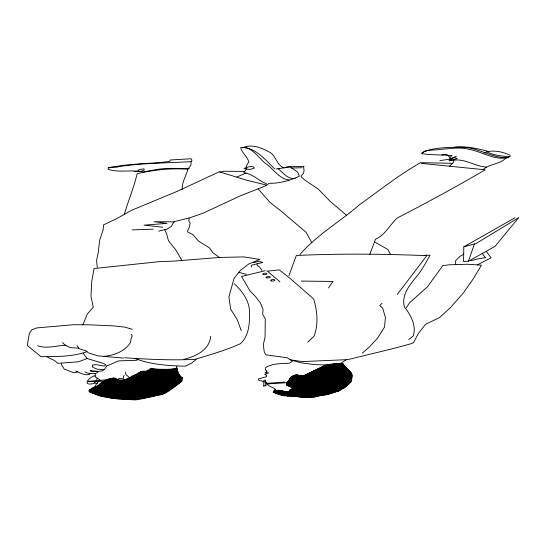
<?xml version="1.0" encoding="UTF-8"?>
<svg xmlns="http://www.w3.org/2000/svg" width="546" height="546" viewBox="0 0 546 546"><rect width="100%" height="100%" fill="white"/><g stroke="black" fill="none" stroke-linecap="round" stroke-linejoin="round"><path stroke-width="0.82" d="M514.919 217.813L463.827 246.826L463.547 261.595L468.461 261.165L474.447 243.932M182.255 189.462C181.77 182.166 186.118 176.065 187.892 169.253C170.837 168.031 153.74 169.786 137.148 173.73C133.934 187.442 128.351 200.512 124.447 213.882M453.863 159.889L453.63 162.285L449.556 166.209M95.318 373.464L95.106 376.651L100.471 380.309M189.155 218.461L188.793 221L190.138 222.932L189.36 227.143L187.926 230.037L187.626 231.941L193.018 234.65L198.546 241.148L209.459 247.898L213.015 252.88L219.669 257.712M210.64 336.356C209.534 349.979 195.693 356.483 183.968 359.282M251.249 267.021L251.72 265.158L262.728 262.455L259.821 261.616L257.5 261.609L253.521 262.769M288.909 275.675L296.335 255.487C339.81 253.46 383.326 253.931 426.795 255.658L397.188 294.553M82.89 324.884L87.203 314.189L93.264 307.214L90.984 296.137L91.742 281.627L94.049 268.53L159.616 261.616L173.048 261.165L219.512 257.459L243.844 256.9L259.78 259.418L248.635 264.046L240.609 270.161L234.077 278.296L228.904 296.853L230.644 309.118L237.278 319.751L241.236 330.623M89.947 373.348L89.51 374.433C84.821 375.778 80.105 372.898 75.846 371.034M257.009 264.476L257.371 263.582M275.375 389.591L273.676 391.018L273.205 392.178C279.996 395.905 287.646 396.048 295.174 396.341C303.426 397.822 312.107 398.054 320.209 395.666C331.9 394.192 343.68 390.479 351.535 381.231L352.095 374.754C350.157 370.27 345.188 368.086 343.093 363.766L334.684 363.916L324.747 365.567L302.955 375.914L299.474 375.839L296.997 374.597L293.311 375.675L290.54 377.3L289.298 379.88L286.889 382.896L286.425 385.203L293.161 388.042L289.878 389.933L289.039 391.359C284.582 392.499 280.296 389.339 275.914 390.561L274.679 388.534C271.703 387.018 267.54 386.111 266.468 382.459L258.538 380.125L258.34 378.979L266.468 376.726L266.796 375.245L264.626 374.392L268.673 372.898L265.028 372.741L266.571 371.881L266.509 370.4M176.713 368.065L178.726 374.078L182.173 378.173L182.105 381.122C175.471 385.769 169.444 391.83 161.664 394.519C152.819 396.075 144.335 398.867 135.388 399.904C119.731 398.955 103.139 398.983 88.916 391.489L89.216 390.076L94.936 386.902L96.089 384.473L98.778 381.333M191.039 162.217L191.98 160.278L191.209 158.749L170.318 159.978L169.731 161.37L159.214 162.708L144.137 163.541M369.819 254.402L375.471 239.25C385.278 234.992 389.769 224.795 397.317 217.95C426.992 202.614 456.401 186.78 485.169 169.792L421.396 163.384M176.14 368.338L176.979 366.257M266.571 371.881L267.103 371.048M406.231 307.746L409.671 302.668L427.484 286.766L442.765 265.643L449.126 264.817L467.171 264.237L481.435 265.165L473.478 278.487L463.574 292.676L450.689 307.371L439.646 317.499L425.593 324.263L418.366 333.47L413.554 342.608L410.967 343.755L394.301 348.3L347.734 359.637L302.45 361.575L289.728 359.787M328.46 287.954L332.944 281.443L301.099 281.081M106.777 366.107L104.3 369.451L102.6 370.714L98.382 371.485L93.223 371.621L90.076 370.72L97.98 371.328L97.782 372.317L95.734 373.45C92.158 373.607 88.056 374.106 84.992 371.84M300.983 176.215L303.59 173.191L304.061 170.393L303.59 167.458L304.026 166.373L286.684 166.837L285.381 167.786M299.986 254.477C317.035 234.753 340.056 221.683 359.555 204.689C379.661 190.349 398.996 174.843 420.55 162.681L452.491 163.295M187.96 169.089L190.97 165.076L190.97 162.783M422.031 153.276L425.006 150.996M174.665 221.546L173.062 223.225L171.26 226.549L166.974 229.122L158.736 231.149M137.346 171.594L139.121 169.492L144.014 168.864L144.144 170.175L141.202 171.239L137.851 171.492M449.754 157.746L452.033 155.385L448.402 155.787L445.986 154.313L441.857 154.873M382.063 303.317L379.75 305.603L382.691 308.142L385.415 317.479L384.514 327.102L377.525 338.172L369.594 346.833L362.196 353.187M307.726 342.267L314.121 336.104C318.584 324.071 317.335 310.988 313.629 298.928L289.919 278.269L279.204 269.874L268.257 271.055M268.885 183.367L265.875 185.742L240.506 195.761L203.385 213.076L190.131 217.69L173.355 221.84L154.211 221.696L166.967 223.389L144.007 225.15L162.647 227.204M293.195 360.66L289.557 363.165C281.627 363.732 272.283 363.158 265.458 367.745L265.629 370.106M196.219 359.445L191.735 363.008L185.62 366.189C168.421 365.711 150.785 364.755 134.616 358.326M408.688 339.557L413.172 335.995C416.721 325.819 410.756 314.851 404.456 307.07C400.757 293.987 411.356 283.19 418.802 273.826C423.075 267.956 426.474 261.554 430.009 255.241L424.918 255.214M124.297 375.539L123.355 376.221L123.696 378.173L121.888 378.712L118.502 378.405M483.463 169.417C489.653 163.698 499.549 164.442 505.514 158.429L508.858 157.03C496.171 161.541 482.514 151.87 470.099 149.529C460.906 146.881 451.296 148.546 441.939 149.235C435.36 150.491 427.771 149.092 421.922 152.88L421.86 153.706L429.395 154.552L448.307 155.289L450.211 158.606L449.945 159.268L452.122 160.756M341.311 362.919L346.034 359.916M463.684 254.081L459.568 256.675L455.187 261.288L455.801 264.605M138.008 359.439L136.541 360.299L118.625 360.879L106.613 366.018M468.441 261.22L495.051 246.362L518.7 217.642L476.146 243.496L463.827 246.826M477.265 264.899L491.072 257.862L486.288 251.256M450.109 158.961L456.463 156.197M236.978 176.945L245.946 173.102M484.2 153.051L487.039 151.856C493.775 155.637 501.665 155.815 509.131 156.859M94.936 386.902L98.253 385.578C102.32 381.217 108.661 378.112 114.721 378.091C122.072 383.551 129.579 376.569 136.978 375.293L140.431 371.826L143.038 371.103L145.987 371.348L151.406 368.257C159.562 369.963 168.434 369.505 176.781 368.564M244.137 168.4L249.194 166.694L252.941 166.598L254.484 168.031L249.931 169.465L244.239 168.632M77.559 371.881C72.959 374.133 68.666 370.099 64.298 369.123L61.582 365.028L61.445 363.561M107.112 379.784L111.507 378.337M104.709 381.101L113.711 378.132M114.899 378.269L102.307 382.418L143.195 398.191M100.457 383.551L115.534 378.583M99.747 384.316L116.168 378.897M98.86 385.128L116.796 379.211M97.843 385.988L117.431 379.531M141.175 371.696L141.735 371.512M91.748 388.527L118.066 379.845M138.042 373.252L143.7 371.389M152.177 368.591L150.484 369.151L181.135 381.006M90.042 389.619L119.11 380.023M134.903 374.815L145.666 371.26M152.941 368.864L149.242 370.086L180.521 382.186M89.605 390.288L120.202 380.193M131.77 376.371L147.638 371.137M153.706 369.137L148 371.021L179.368 383.155M121.287 380.357L89.442 390.861L104.422 396.662M129.805 377.545L154.477 369.41M89.278 391.441L124.031 379.975M127.989 378.671L156.149 369.383M89.885 391.769L157.869 369.335M90.609 392.055L159.589 369.294M91.332 392.342L161.309 369.253M92.056 392.622L163.029 369.205M92.779 392.908L164.564 369.226M93.502 393.195L165.95 369.294M94.226 393.482L167.342 369.362M94.956 393.768L168.734 369.424M95.68 394.055L170.127 369.492M96.403 394.342L172.782 369.144M97.127 394.628L175.86 368.652M97.85 394.915L177.109 368.762M98.573 395.195L177.129 369.28M99.297 395.481L177.15 369.799M100.02 395.768L177.17 370.318M100.942 395.993L177.191 370.836M101.945 396.184L177.211 371.348M102.948 396.382L177.423 371.806L171.205 369.389M103.952 396.573L177.675 372.249M104.955 396.765L177.921 372.693L169.553 369.465M105.951 396.962L178.173 373.136M106.955 397.154L178.419 373.58M107.958 397.352L178.672 374.017M108.961 397.543L178.945 374.454M109.964 397.741L179.238 374.884M110.968 397.932L179.532 375.314M111.971 398.123L179.825 375.737M112.974 398.321L180.119 376.167M113.978 398.512L180.549 376.549M114.974 398.71L181.04 376.911M116.373 398.771L181.531 377.272M117.799 398.826L182.023 377.634M119.226 398.88L182.521 377.996M120.652 398.935L182.419 378.555M122.079 398.99L182.091 379.19L156.49 369.369M123.505 399.044L181.757 379.825L154.771 369.417M124.925 399.099L181.422 380.46M126.351 399.153L181.095 381.094M127.778 399.208L180.76 381.729M129.204 399.262L180.426 382.364M130.631 399.317L179.129 383.312M132.057 399.372L177.689 384.316M133.483 399.426L176.249 385.312M134.91 399.481L174.809 386.315L139.285 372.631M137.401 399.181L173.369 387.312M140.704 398.614L171.929 388.315M144.007 398.054L170.489 389.312M147.311 397.488L169.048 390.315M151.358 396.676L167.608 391.311M156.047 395.652L166.168 392.315M160.736 394.635L163.247 393.803M292.349 376.399L297.249 374.781M323.921 365.984L325.498 365.465M290.622 377.498L297.85 375.109M320.591 367.608L328.665 364.946M290.199 378.16L298.45 375.436M331.825 364.428L317.253 369.233L350.58 382.043M289.769 378.828L299.051 375.764M313.916 370.857L334.991 363.902M289.346 379.49L300.239 375.894M310.585 372.481L336.78 363.841M301.863 375.887L288.923 380.152L326.515 394.683M307.739 373.949L338.5 363.8M288.554 380.801L303.576 375.846M304.927 375.395L340.219 363.752M288.186 381.449L341.946 363.711M287.817 382.098L343.195 363.82M287.449 382.739L343.222 364.339L341.598 363.718M287.203 383.347L343.257 364.851M287.087 383.913L343.523 365.288M286.971 384.473L343.939 365.677M344.355 366.066L286.848 385.039L316.598 396.512M287.387 385.387L344.765 366.455M274.713 390.09L275.191 389.933M288.056 385.688L345.181 366.844M274.181 390.793L275.498 390.356M288.725 385.995L345.598 367.226M273.655 391.489L277.334 390.274M289.394 386.295L346.014 367.615M273.13 392.192L278.883 390.288M290.062 386.602L346.43 368.004M273.799 392.492L280.262 390.363M290.731 386.902L346.846 368.393M274.597 392.751L281.306 390.54M291.4 387.21L347.263 368.782M275.396 393.018L282.173 390.779M292.069 387.51L347.679 369.171M276.187 393.277L283.04 391.018M292.738 387.817L348.089 369.553M276.986 393.543L283.906 391.257M293.1 388.22L348.505 369.942L333.531 364.148M277.784 393.803L284.773 391.496M290.677 389.551L348.921 370.331M278.576 394.062L286.568 391.427M289.769 390.37L349.31 370.727M279.375 394.328L288.397 391.352M289.168 391.1L349.665 371.137M280.173 394.587L350.02 371.539M280.965 394.854L350.382 371.949M281.763 395.113L350.737 372.358M282.562 395.372L351.092 372.768M283.36 395.638L351.447 373.171L329.675 364.776M284.234 395.87L351.651 373.628M351.699 374.14L285.715 395.905L273.792 391.305M287.203 395.946L351.754 374.645M288.684 395.98L351.808 375.15M290.165 396.014L351.863 375.662M291.462 396.109L351.911 376.167M292.745 396.212L351.87 376.706M351.801 377.252L294.035 396.314L278.426 390.267M295.325 396.41L351.733 377.805M296.608 396.512L351.665 378.351M297.782 396.649L351.597 378.897L321.369 367.226M298.915 396.805L351.528 379.443M300.047 396.956L351.46 379.989M301.18 397.106L351.392 380.535M302.361 397.235L351.324 381.088M304.081 397.195L350.894 381.75M305.808 397.154L350.02 382.562L316.509 369.594M307.528 397.113L349.147 383.381M309.248 397.065L348.273 384.193M310.967 397.024L347.399 385.005L312.455 371.573M312.687 396.983L346.533 385.817M314.414 396.935L345.659 386.629M320.311 395.516L344.785 387.442M323.034 395.14L341.441 389.066L305.337 375.191M325.696 394.792L340.356 389.953M337.715 391.345L339.271 390.834M242.458 147.782C251.699 143.639 261.827 147.829 270.045 152.443C276.365 156.299 276.638 165.226 283.975 167.82M424.938 151.16C437.68 147.017 451.467 147.304 464.742 147.345C479.825 148.416 492.833 158.606 508.169 157.582M86.944 351.638C72.174 356.941 56.443 356.524 41.032 356.709L27.3 345.447L29.327 333.531L31.709 329.927L36.691 327.921L73.69 324.706L88.684 324.795L113.288 325.866L124.638 327.109L132.303 329.286M508.456 156.879L510.237 156.409L509.889 155.16C502.777 151.897 494.656 150 486.909 151.795M470.816 260.695L478.685 258.688L485.578 257.685L483.196 255.057L482.596 253.317M219.901 172.167L223.717 171.246L244.308 171.417M265.144 270.741L241.509 276.453L250.02 290.97L255.282 296.307L260.476 302.975L263.022 309.302L262.653 314.319L265.267 318.673L265.076 337.025L263.575 343.523L263.677 347.877L264.312 352.047L265.957 354.859L287.114 357.732L291.025 360.012L300.846 362.769L314.032 364.544L323.341 364.946L340.745 363.172M276.064 169.13L278.951 168.448M452.525 160.415C464.182 157.91 474.679 166.353 486.274 167.042M115.82 167.09C140.8 162.954 166.291 163.09 191.53 161.636M103.76 356.361C114.012 355.398 124.781 351.549 130.501 342.444L131.142 338.561L132.207 335.913L131.231 334.234M439.892 160.592L450.484 159.104L451.276 160.312L449.706 160.961L449.085 160.367L452.115 158.299L454.565 157.623L457.241 158.476L454.224 159.473L451.16 159.548M108.19 167.595L124.154 165.233L143.871 163.466M263.629 386.015L265.902 385.729M117.349 166.803L108.415 167.902L108.012 169.28C118.011 172.679 129.45 169.977 139.953 171.424M295.263 178.412C287.565 179.6 283.347 172.72 278.05 168.707L290.172 166.905L297.563 172.045L299.413 176.16C290.267 180.528 279.88 183.374 269.622 183.347M87.558 381.367L105.849 379.893M267.042 383.333L284.452 382.05M65.827 345.325C56.361 345.468 46.908 349.078 37.572 345.755M266.038 384.015L286.957 382.732M134.104 171.587L139.523 171.28L143.236 171.929L160.415 168.919L167.581 168.4L189.366 168.4M454.04 147.174C465.533 145.762 476.917 148.492 487.988 151.331M132.091 229.893L153.249 229.163M103.904 381.258L87.92 381.599M291.578 168.018L302.088 167.731M103.938 369.553L97.441 369.233L92.752 367.322L92.322 365.069L95.727 364.578L104.218 366.148L105.951 364.728L102.511 363.117L86.282 358.306M124.781 357.76C148.273 359.336 171.806 360.524 195.352 359.309C210.49 354.627 225.853 350.314 240.308 343.755C248.601 336.677 249.679 324.338 249.502 314.087C250.164 301.788 242.82 291.687 234.214 283.695M78.788 348.164L70.448 347.659L66.162 345.645L62.947 343.27L62.81 342.458M123.71 358.115L97.932 355.862L88.459 352.907L85.886 350.757L79.259 348.805L77.047 345.584M289.127 179.982C278.774 178.897 273.218 168.345 265.022 163.09C257.951 157.248 251.303 145.693 240.65 147.666C242.11 153.228 247.515 156.682 248.921 162.278L247.652 163.623L246.273 166.544L246.28 169.328L243.775 172.741C252.477 173.505 258.442 180.712 266.407 183.763M244.396 147.563C257.337 149.195 265.786 160.517 274.734 168.891M266.776 185.155L246.348 180.139L219.335 171.758L177.662 191.155L131.675 210.251L116.448 218.775L103.528 224.856L103.167 229.852L99.693 240.103L98.253 252.361L96.587 260.435L97.29 267.39M238.397 272.188L246.328 274.358M339.871 363.766L343.304 365.09M338.151 363.807L344.594 366.291M336.432 363.848L345.891 367.499M334.821 363.936L347.181 368.707M332.248 364.353L349.597 371.055M330.958 364.564L350.525 372.119M328.392 364.987L351.685 373.983M327.102 365.199L351.76 374.72M325.819 365.41L351.836 375.457M324.604 365.649L351.917 376.194M323.798 366.045L351.849 376.87M322.986 366.441L351.76 377.545M322.174 366.837L351.679 378.221M320.557 367.622L351.508 379.572M319.744 368.018L351.426 380.248M318.939 368.413L351.344 380.924M318.127 368.809L351.119 381.545M315.697 369.99L349.508 383.039M314.885 370.386L348.969 383.545M314.08 370.782L348.43 384.043M313.267 371.178L347.898 384.541M311.65 371.962L346.819 385.544M310.838 372.358L346.287 386.042M310.039 372.761L345.748 386.541M309.254 373.164L345.215 387.046M308.47 373.566L344.676 387.544M307.685 373.976L344.069 388.015M306.907 374.379L343.12 388.356M306.122 374.781L342.165 388.697M304.552 375.593L340.806 389.585M303.44 375.873L340.213 390.069M301.651 375.887L339.626 390.547M296.819 374.727L297.959 375.17M299.85 375.901L338.998 391.011M295.802 375.047L337.906 391.298M294.785 375.361L336.821 391.584M293.768 375.675L335.729 391.871M292.956 376.071L334.643 392.158M292.199 376.481L333.558 392.444M291.434 376.897L332.534 392.758M290.725 377.327L331.579 393.1M290.363 377.9L330.623 393.434M290.001 378.467L329.668 393.775M289.639 379.033L328.712 394.116M265.8 370.031L266.352 370.249M289.278 379.6L327.757 394.451M288.581 380.746L325.15 394.86M288.254 381.326L323.785 395.045M287.919 381.907L322.427 395.222M287.592 382.487L321.062 395.406M287.264 383.067L319.84 395.638M287.128 383.722L318.762 395.932M286.991 384.377L317.676 396.219M293.182 388.179L315.513 396.799M292.424 388.595L314.059 396.949M291.666 389.011L312.339 396.99M290.902 389.421L310.619 397.031M290.199 389.858L308.899 397.078M289.749 390.39L307.173 397.119M289.305 390.929L305.453 397.16M288.547 391.345L303.733 397.201M286.903 391.414L301.883 397.195M285.251 391.489L299.085 396.826M280.548 390.376L296.403 396.498M276.761 390.329L291.81 396.137M274.624 390.213L289.626 396M274.208 390.759L287.667 395.952M273.382 391.857L282.152 395.243M176.392 368.564L177.109 368.843M175.095 368.768L177.143 369.56M173.799 368.98L177.17 370.277M172.502 369.185L177.197 371M167.465 369.362L178.433 373.594M165.383 369.267L178.986 374.515M163.377 369.198L179.648 375.477M161.65 369.239L180.508 376.522M159.93 369.287L182.535 378.009M158.21 369.328L182.371 378.651M151.085 368.7L181.443 380.419M149.836 369.635L180.828 381.593M148.594 370.57L180.023 382.698M146.581 371.205L178.713 383.606M145.004 371.307L178.057 384.063M143.434 371.403L177.402 384.514M141.858 371.505L176.747 384.971M140.888 371.84L176.092 385.428M140.09 372.236L175.437 385.879M138.486 373.034L174.126 386.786M137.688 373.43L173.471 387.244M136.882 373.826L172.816 387.701M136.084 374.228L172.161 388.151M135.285 374.624L171.505 388.609M134.48 375.02L170.857 389.059M133.681 375.423L170.202 389.516M132.883 375.819L169.547 389.974M132.077 376.221L168.891 390.424M131.293 376.624L168.236 390.881M130.59 377.061L167.581 391.332M129.887 377.491L166.926 391.789M129.184 377.928L166.271 392.246M128.481 378.364L165.615 392.697M127.778 378.801L164.96 393.154M127.075 379.238L164.046 393.509M126.078 379.559L163.111 393.857M124.877 379.804L162.176 394.198M123.676 380.05L161.2 394.533M122.475 380.289L160.026 394.785M120.502 380.234L158.859 395.045M113.152 378.105L157.685 395.297M111.746 378.269L156.518 395.55M110.661 378.562L155.344 395.809M109.575 378.849L154.17 396.062M108.49 379.136L153.003 396.321M107.617 379.511L151.829 396.573M106.859 379.92L150.662 396.826M106.101 380.337L149.488 397.085M105.344 380.753L148.273 397.324M104.586 381.169L147.004 397.543M103.836 381.586L145.734 397.754M103.078 381.995L144.465 397.973M101.563 382.828L141.926 398.409M100.805 383.244L140.656 398.628M100.28 383.749L139.387 398.839M99.788 384.268L138.118 399.058M99.276 384.78L136.848 399.276M98.703 385.264L135.579 399.495M98.13 385.749L133.572 399.426M97.468 386.199L131.538 399.351M96.478 386.527L129.504 399.276M95.495 386.855L127.471 399.194M94.506 387.175L125.437 399.119M93.516 387.503L123.403 399.037M92.724 387.906L121.369 398.962M92.035 388.342L119.335 398.887M91.339 388.786L117.301 398.805M90.65 389.23L115.267 398.73M89.96 389.667L111.773 398.089M89.619 390.24L108.101 397.379M89.251 391.516L100.744 395.952M374.426 241.844L387.824 249.495L390.506 254.34M46.683 356.49C50.123 359.207 54.921 359.637 57.63 363.336L78.651 361.786L87.128 358.517L83.21 353.282M266.817 270.7L279.941 281.811M346.294 215.063L330.228 201.378L318.434 189.244L304.238 179.634L301.221 176.768M257.139 265.295L259.848 267.281L261.964 270.57M258.142 188.827L269.867 202.279L281.279 211.241L306.135 232.357L311.807 242.711M129.429 377.62L125.764 374.351L125.498 372.065M181.647 260.046L175.757 249.856L168.482 240.806L166.571 233.558L164.639 229.695M338.377 363.343L338.438 363.725M265.8 385.756L265.568 380.098L263.786 380.405L263.793 386.138M97.365 383.067A1.768 0.601 -4.9 0 1 95.154 383.258A1.768 0.601 -4.9 0 1 94.601 382.569M95.154 375.935A1.856 0.635 -4.9 0 0 93.148 376.214A29.211 9.944 -4.9 0 0 87.23 383.237A3.604 1.228 -4.9 0 0 90.131 384.036A3.604 1.228 -4.9 0 0 93.898 383.149A27.416 9.33 -4.9 0 0 97.038 378.378M271.56 280.978A2.123 0.723 -4.9 0 0 274.802 280.139A2.123 0.723 -4.9 0 0 271.69 279.709A2.123 0.723 -4.9 0 0 271.56 280.978M267.035 277.914A2.123 0.723 -4.9 0 0 270.277 277.081A2.123 0.723 -4.9 0 0 267.165 276.651A2.123 0.723 -4.9 0 0 267.035 277.914M263.725 274.631A2.123 0.723 -4.9 0 0 266.96 273.799A2.123 0.723 -4.9 0 0 263.855 273.369A2.123 0.723 -4.9 0 0 263.725 274.631"/></g></svg>
